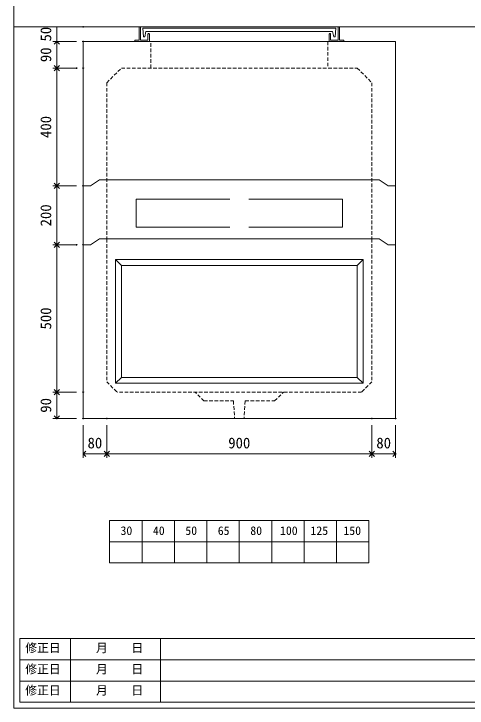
# Model space of a CAD drawing. Units: millimetres, scale not verified. Extents: x -4890 to 18490, y -2310 to 2310.
# Drawn here: x -1230 to 308, y -1965 to 392 of the extents above; entities that cross this region are included whole.
import ezdxf
from ezdxf.enums import TextEntityAlignment as Align

# ---------------------------------------------------------------- set-up
doc = ezdxf.new("R2010")
doc.units = ezdxf.units.MM
doc.header["$LTSCALE"] = 10
doc.header["$PDMODE"] = 32
doc.header["$PDSIZE"] = 2
doc.linetypes.add('DASHED1', pattern=[1.8, 1.2, -0.6])
doc.linetypes.add('USER2', pattern=[50.8, 31.75, -6.35, 6.35, -6.35])
doc.layers.add('0-1_Defpoints', color=7, linetype='Continuous')
for name, color, linetype, lineweight in [('0-2_waku', 7, 'Continuous', 18), ('0-3_gaikei', 7, 'Continuous', 18), ('0-4_kakure', 7, 'DASHED1', 5), ('0-5_sunpou', 7, 'Continuous', 5), ('0-9_uchigawa', 6, 'Continuous', 18), ('0-B_futa', 3, 'Continuous', 18), ('0-C_GL', 4, 'Continuous', 18), ('0-E_文字１', 7, 'Continuous', 18), ('1-3_uchigawa2', 6, 'USER2', 18)]:
    doc.layers.add(name, color=color, linetype=linetype, lineweight=lineweight)
doc.styles.add('ＭＳ ゴシック', font='')
doc.styles.get('ＭＳ ゴシック').set_extended_font_data('MS Gothic')

# ---------------------------------------------------------------- blocks, each defined once
blk = doc.blocks.new('_Open90')
at = {"layer": '0-5_sunpou'}
blk.add_line((0, 0), (-1, 0), dxfattribs=at)
blk.add_lwpolyline([(-0.5, 0.5), (0, 0), (-0.5, -0.5)], dxfattribs=at)
blk = doc.blocks.new('D92')
at = {"layer": '0-1_Defpoints'}
for p in [(452.32, 1802.03), (363, 1302.03), (452.32, 1302.03)]:
    blk.add_point(p, dxfattribs=at)
at = {"layer": '0-5_sunpou'}
for p, q in [((430.32, 1802.03), (350, 1802.03)), ((363, 1784.03), (363, 1320.03)), ((430.32, 1302.03), (350, 1302.03))]:
    blk.add_line(p, q, dxfattribs=at)
at = {"layer": '0-5_sunpou', "xscale": 18, "yscale": 18}
for p, rotation in [((363, 1802.03), 90), ((363, 1302.03), 270)]:
    blk.add_blockref('_Open90', p, dxfattribs=dict(at, rotation=rotation))
at = {"layer": '0-5_sunpou', "style": 'ＭＳ ゴシック'}
blk.add_text('500', height=36.66, rotation=90, dxfattribs=at).set_placement((355, 1514.53), align=Align.BOTTOM_LEFT)
blk = doc.blocks.new('D93')
at = {"layer": '0-1_Defpoints'}
for p in [(452.32, 1302.03), (363, 1212.03), (452.32, 1212.03)]:
    blk.add_point(p, dxfattribs=at)
at = {"layer": '0-5_sunpou'}
for p, q in [((430.32, 1302.03), (350, 1302.03)), ((363, 1284.03), (363, 1230.03)), ((430.32, 1212.03), (350, 1212.03))]:
    blk.add_line(p, q, dxfattribs=at)
at = {"layer": '0-5_sunpou', "xscale": 18, "yscale": 18}
for p, rotation in [((363, 1302.03), 90), ((363, 1212.03), 270)]:
    blk.add_blockref('_Open90', p, dxfattribs=dict(at, rotation=rotation))
at = {"layer": '0-5_sunpou', "style": 'ＭＳ ゴシック'}
blk.add_text('90', height=36.66, rotation=90, dxfattribs=at).set_placement((355, 1232.03), align=Align.BOTTOM_LEFT)
blk = doc.blocks.new('D94')
at = {"layer": '0-1_Defpoints'}
for p in [(452.32, 1212.03), (532.32, 1212.03), (532.32, 1092)]:
    blk.add_point(p, dxfattribs=at)
at = {"layer": '0-5_sunpou'}
for p, q in [((452.32, 1190.03), (452.32, 1079)), ((532.32, 1190.03), (532.32, 1079)), ((470.32, 1092), (514.32, 1092))]:
    blk.add_line(p, q, dxfattribs=at)
at = {"layer": '0-5_sunpou', "xscale": 18, "yscale": 18, "rotation": 180}
blk.add_blockref('_Open90', (452.32, 1092), dxfattribs=at)
at = {"layer": '0-5_sunpou', "xscale": 18, "yscale": 18}
blk.add_blockref('_Open90', (532.32, 1092), dxfattribs=at)
at = {"layer": '0-5_sunpou', "style": 'ＭＳ ゴシック'}
blk.add_text('80', height=36.66, dxfattribs=at).set_placement((467.32, 1100), align=Align.BOTTOM_LEFT)
blk = doc.blocks.new('D95')
at = {"layer": '0-1_Defpoints'}
for p in [(532.32, 1212.03), (1432.32, 1212.03), (1432.32, 1092)]:
    blk.add_point(p, dxfattribs=at)
at = {"layer": '0-5_sunpou'}
for p, q in [((532.32, 1190.03), (532.32, 1079)), ((1432.32, 1190.03), (1432.32, 1079)), ((550.32, 1092), (1414.32, 1092))]:
    blk.add_line(p, q, dxfattribs=at)
at = {"layer": '0-5_sunpou', "xscale": 18, "yscale": 18, "rotation": 180}
blk.add_blockref('_Open90', (532.32, 1092), dxfattribs=at)
at = {"layer": '0-5_sunpou', "xscale": 18, "yscale": 18}
blk.add_blockref('_Open90', (1432.32, 1092), dxfattribs=at)
at = {"layer": '0-5_sunpou', "style": 'ＭＳ ゴシック'}
blk.add_text('900', height=36.66, dxfattribs=at).set_placement((944.82, 1100), align=Align.BOTTOM_LEFT)
blk = doc.blocks.new('D96')
at = {"layer": '0-1_Defpoints'}
for p in [(1432.32, 1212.03), (1512.32, 1212.03), (1512.32, 1092)]:
    blk.add_point(p, dxfattribs=at)
at = {"layer": '0-5_sunpou'}
for p, q in [((1432.32, 1190.03), (1432.32, 1079)), ((1512.32, 1190.03), (1512.32, 1079)), ((1450.32, 1092), (1494.32, 1092))]:
    blk.add_line(p, q, dxfattribs=at)
at = {"layer": '0-5_sunpou', "xscale": 18, "yscale": 18, "rotation": 180}
blk.add_blockref('_Open90', (1432.32, 1092), dxfattribs=at)
at = {"layer": '0-5_sunpou', "xscale": 18, "yscale": 18}
blk.add_blockref('_Open90', (1512.32, 1092), dxfattribs=at)
at = {"layer": '0-5_sunpou', "style": 'ＭＳ ゴシック'}
blk.add_text('80', height=36.66, dxfattribs=at).set_placement((1447.32, 1100), align=Align.BOTTOM_LEFT)
blk = doc.blocks.new('D97')
at = {"layer": '0-1_Defpoints'}
for p in [(452.32, 2492.03), (363, 2402.03), (452.32, 2402.03)]:
    blk.add_point(p, dxfattribs=at)
at = {"layer": '0-5_sunpou'}
for p, q in [((430.32, 2492.03), (350, 2492.03)), ((363, 2474.03), (363, 2420.03)), ((430.32, 2402.03), (350, 2402.03))]:
    blk.add_line(p, q, dxfattribs=at)
at = {"layer": '0-5_sunpou', "xscale": 18, "yscale": 18}
for p, rotation in [((363, 2492.03), 90), ((363, 2402.03), 270)]:
    blk.add_blockref('_Open90', p, dxfattribs=dict(at, rotation=rotation))
at = {"layer": '0-5_sunpou', "style": 'ＭＳ ゴシック'}
blk.add_text('90', height=36.66, rotation=90, dxfattribs=at).set_placement((355, 2422.03), align=Align.BOTTOM_LEFT)
blk = doc.blocks.new('D98')
at = {"layer": '0-1_Defpoints'}
for p in [(430.32, 2402.03), (363, 2002.03), (452.32, 2002.03)]:
    blk.add_point(p, dxfattribs=at)
at = {"layer": '0-5_sunpou'}
for p, q in [((408.32, 2402.03), (350, 2402.03)), ((363, 2384.03), (363, 2020.03)), ((430.32, 2002.03), (350, 2002.03))]:
    blk.add_line(p, q, dxfattribs=at)
at = {"layer": '0-5_sunpou', "xscale": 18, "yscale": 18}
for p, rotation in [((363, 2402.03), 90), ((363, 2002.03), 270)]:
    blk.add_blockref('_Open90', p, dxfattribs=dict(at, rotation=rotation))
at = {"layer": '0-5_sunpou', "style": 'ＭＳ ゴシック'}
blk.add_text('400', height=36.66, rotation=90, dxfattribs=at).set_placement((355, 2164.53), align=Align.BOTTOM_LEFT)
blk = doc.blocks.new('D99')
at = {"layer": '0-1_Defpoints'}
for p in [(452.32, 2002.03), (363, 1802.03), (430.32, 1802.03)]:
    blk.add_point(p, dxfattribs=at)
at = {"layer": '0-5_sunpou'}
for p, q in [((430.32, 2002.03), (350, 2002.03)), ((363, 1984.03), (363, 1820.03)), ((408.32, 1802.03), (350, 1802.03))]:
    blk.add_line(p, q, dxfattribs=at)
at = {"layer": '0-5_sunpou', "xscale": 18, "yscale": 18}
for p, rotation in [((363, 2002.03), 90), ((363, 1802.03), 270)]:
    blk.add_blockref('_Open90', p, dxfattribs=dict(at, rotation=rotation))
at = {"layer": '0-5_sunpou', "style": 'ＭＳ ゴシック'}
blk.add_text('200', height=36.66, rotation=90, dxfattribs=at).set_placement((355, 1864.53), align=Align.BOTTOM_LEFT)
blk = doc.blocks.new('D90')
at = {"layer": '0-1_Defpoints'}
for p in [(452.32, 2542.03), (363, 2492.03), (452.32, 2492.03)]:
    blk.add_point(p, dxfattribs=at)
at = {"layer": '0-5_sunpou'}
for p, q in [((430.32, 2542.03), (350, 2542.03)), ((363, 2542.03), (363, 2492.03)), ((430.32, 2492.03), (350, 2492.03))]:
    blk.add_line(p, q, dxfattribs=at)
at = {"layer": '0-5_sunpou', "style": 'ＭＳ ゴシック'}
blk.add_text('50', height=36.66, rotation=90, dxfattribs=at).set_placement((355, 2492.03), align=Align.BOTTOM_LEFT)

msp = doc.modelspace()

# ---------------------------------------------------------------- linework, layer by layer
at = {"layer": '0-2_waku'}
for p, q in [((-1230.06, 2310.47), (-1230.06, -1964.53)), ((-905.06, -1327.86), (-25.06, -1327.86)), ((-905.06, -1327.86), (-905.06, -1471.86)), ((-905.06, -1327.86), (-905.06, -1471.86)), ((-905.06, -1327.86), (-905.06, -1471.86)), ((-905.06, -1327.86), (-905.06, -1471.86)), ((-795.06, -1327.86), (-795.06, -1471.86)), ((-685.06, -1327.86), (-685.06, -1471.86)), ((-685.06, -1327.86), (-685.06, -1471.86)), ((-575.06, -1327.86), (-575.06, -1471.86)), ((-465.06, -1327.86), (-465.06, -1471.86)), ((-355.06, -1327.86), (-355.06, -1471.86)), ((-245.06, -1327.86), (-245.06, -1471.86)), ((-135.06, -1327.86), (-135.06, -1471.86)), ((-25.06, -1327.86), (-25.06, -1471.86)), ((-905.06, -1399.86), (-25.06, -1399.86)), ((-905.06, -1471.86), (-25.06, -1471.86)), ((-1210.06, -1728.53), (-1210.06, -1944.53)), ((-1210.06, -1728.53), (817.94, -1728.53)), ((-1037.56, -1728.53), (-1037.56, -1944.53)), ((-732.56, -1728.53), (-732.56, -1944.53)), ((-732.56, -1728.53), (-732.56, -1944.53)), ((-1210.06, -1800.53), (817.94, -1800.53)), ((-1210.06, -1872.53), (529.94, -1872.53)), ((-1210.06, -1944.53), (817.94, -1944.53)), ((-1230.06, -1964.53), (4889.94, -1964.53)), ((-1230.06, -1964.53), (4889.94, -1964.53))]:
    msp.add_line(p, q, dxfattribs=at)
at = {"layer": '0-3_gaikei'}
for p, q in [((-995.06, 298.14), (64.94, 298.14)), ((-995.06, 298.14), (-995.06, -981.86)), ((-900.06, 298.14), (-790.06, 298.14)), ((-865.06, 298.14), (-65.06, 298.14)), ((-30.06, 298.14), (-140.06, 298.14)), ((64.94, 298.14), (64.94, -981.86)), ((-970.06, -191.86), (-940.06, -171.86)), ((-940.06, -171.86), (9.94, -171.86)), ((9.94, -171.86), (39.94, -191.86)), ((-970.06, -191.86), (-995.06, -191.86)), ((39.94, -191.86), (64.94, -191.86)), ((-940.06, -371.86), (9.94, -371.86)), ((9.94, -371.86), (39.94, -391.86)), ((-970.06, -391.86), (-995.06, -391.86)), ((39.94, -391.86), (64.94, -391.86)), ((64.94, -981.86), (-995.06, -981.86))]:
    msp.add_line(p, q, dxfattribs=at)
msp.add_lwpolyline([(-970.06, -391.86), (-940.06, -371.86), (9.94, -371.86)], dxfattribs=at)
at = {"layer": '0-4_kakure'}
for p, q in [((-765.06, 208.14), (-765.06, 298.14)), ((-165.06, 298.14), (-165.06, 208.14)), ((-915.06, 158.14), (-865.06, 208.14)), ((-865.06, 208.14), (-65.06, 208.14)), ((-65.06, 208.14), (-15.06, 158.14)), ((-915.06, 158.14), (-915.06, -371.86)), ((-15.06, 158.14), (-15.06, -371.86)), ((-915.06, -371.86), (-915.06, -856.86)), ((-15.06, -371.86), (-15.06, -856.86)), ((-915.06, -856.86), (-880.06, -891.86)), ((-15.06, -856.86), (-50.06, -891.86)), ((-50.06, -891.86), (-880.06, -891.86)), ((-585.06, -921.86), (-615.06, -891.86)), ((-345.06, -921.86), (-315.06, -891.86)), ((-585.06, -921.86), (-485.06, -921.86)), ((-485.06, -921.86), (-481.06, -981.86)), ((-445.06, -921.86), (-449.06, -981.86)), ((-445.06, -921.86), (-345.06, -921.86))]:
    msp.add_line(p, q, dxfattribs=at)
at = {"layer": '0-9_uchigawa'}
for p, q in [((-885.06, -441.86), (-885.06, -861.86)), ((-885.06, -441.86), (-465.06, -441.86)), ((-885.06, -441.86), (-865.06, -461.86)), ((-465.06, -441.86), (-45.06, -441.86)), ((-465.06, -441.86), (-45.06, -441.86)), ((-45.06, -441.86), (-65.06, -461.86)), ((-45.06, -441.86), (-45.06, -861.86)), ((-865.06, -461.86), (-865.06, -841.86)), ((-865.06, -461.86), (-465.06, -461.86)), ((-865.06, -461.86), (-465.06, -461.86)), ((-465.06, -461.86), (-65.06, -461.86)), ((-65.06, -461.86), (-65.06, -841.86)), ((-865.06, -841.86), (-885.06, -861.86)), ((-865.06, -841.86), (-465.06, -841.86)), ((-465.06, -841.86), (-65.06, -841.86)), ((-65.06, -841.86), (-45.06, -861.86)), ((-885.06, -861.86), (-465.06, -861.86)), ((-465.06, -861.86), (-45.06, -861.86))]:
    msp.add_line(p, q, dxfattribs=at)
at = {"layer": '0-B_futa'}
for p, q in [((-805.06, 346.14), (-805.06, 303.14)), ((-803.06, 348.14), (-800.06, 348.14)), ((-800.06, 348.14), (-800.06, 303.14)), ((-792.25, 343.64), (-137.92, 343.64)), ((-792.25, 343.64), (-789.76, 313.64)), ((-781.73, 332.64), (-786.05, 313.64)), ((-781.73, 332.64), (-148.39, 332.64)), ((-148.39, 332.64), (-144.07, 313.64)), ((-137.92, 343.64), (-140.17, 313.64)), ((-130.06, 348.14), (-130.06, 303.14)), ((-130.06, 348.14), (-127.06, 348.14)), ((-125.06, 346.14), (-125.06, 303.14)), ((-789.76, 313.64), (-786.05, 313.64)), ((-775.06, 323.14), (-775.06, 303.14)), ((-773.06, 325.14), (-772.06, 325.14)), ((-770.06, 323.14), (-770.06, 298.14)), ((-160.06, 323.14), (-160.06, 298.14)), ((-157.06, 325.14), (-158.06, 325.14)), ((-155.06, 323.14), (-155.06, 303.14)), ((-140.17, 313.64), (-144.07, 313.64)), ((-820.06, 301.14), (-820.06, 300.14)), ((-818.06, 303.14), (-805.06, 303.14)), ((-770.06, 298.14), (-818.06, 298.14)), ((-800.06, 303.14), (-775.06, 303.14)), ((-160.06, 298.14), (-112.06, 298.14)), ((-130.06, 303.14), (-155.06, 303.14)), ((-112.06, 303.14), (-125.06, 303.14)), ((-110.06, 301.14), (-110.06, 300.14))]:
    msp.add_line(p, q, dxfattribs=at)
for centre, start, end in [((-803.06, 346.14), 90, 180), ((-127.06, 346.14), 0, 90), ((-773.06, 323.14), 90, 180), ((-772.06, 323.14), 0, 90), ((-158.06, 323.14), 90, 180), ((-157.06, 323.14), 0, 90), ((-818.06, 301.14), 90, 180), ((-818.06, 300.14), 180, 270), ((-112.06, 301.14), 0, 90), ((-112.06, 300.14), 270, 0)]:
    msp.add_arc(centre, 2, start, end, dxfattribs=at)
at = {"layer": '0-C_GL'}
msp.add_line((-1230.06, 348.14), (4889.94, 348.14), dxfattribs=at)
at = {"layer": '1-3_uchigawa2'}
for p, q in [((-815.06, -236.86), (-465.06, -236.86)), ((-815.06, -236.86), (-815.06, -331.86)), ((-115.06, -236.86), (-465.06, -236.86)), ((-115.06, -236.86), (-115.06, -331.86)), ((-815.06, -331.86), (-465.06, -331.86)), ((-115.06, -331.86), (-465.06, -331.86))]:
    msp.add_line(p, q, dxfattribs=at)

# ---------------------------------------------------------------- block references
at = {"layer": '0-5_sunpou'}
for name in ['D90', 'D97', 'D98', 'D99', 'D92', 'D93', 'D94', 'D95', 'D96']:
    msp.add_blockref(name, (-1447.37, -2193.89), dxfattribs=at)

# ---------------------------------------------------------------- texts
at = {"layer": '0-E_文字１', "style": 'ＭＳ ゴシック'}
for s, p in [('30', (-868.19, -1385.68)), ('40', (-758.19, -1385.68)), ('50', (-648.19, -1385.68)), ('65', (-538.19, -1385.68)), ('80', (-427.78, -1385.68)), ('100', (-326.91, -1385.68)), ('125', (-223.52, -1385.68)), ('150', (-111.76, -1385.68)), ('修正日', (-1191.41, -1783.83)), ('\u3000\u3000月\u3000\u3000日', (-1031.26, -1783.83)), ('修正日', (-1191.41, -1855.83)), ('\u3000\u3000月\u3000\u3000日', (-1031.26, -1855.83)), ('修正日', (-1191.41, -1927.83)), ('\u3000\u3000月\u3000\u3000日', (-1031.26, -1927.83))]:
    msp.add_text(s, height=29.33, dxfattribs=at).set_placement(p, align=Align.BOTTOM_LEFT)

doc.saveas('drawing.dxf')
